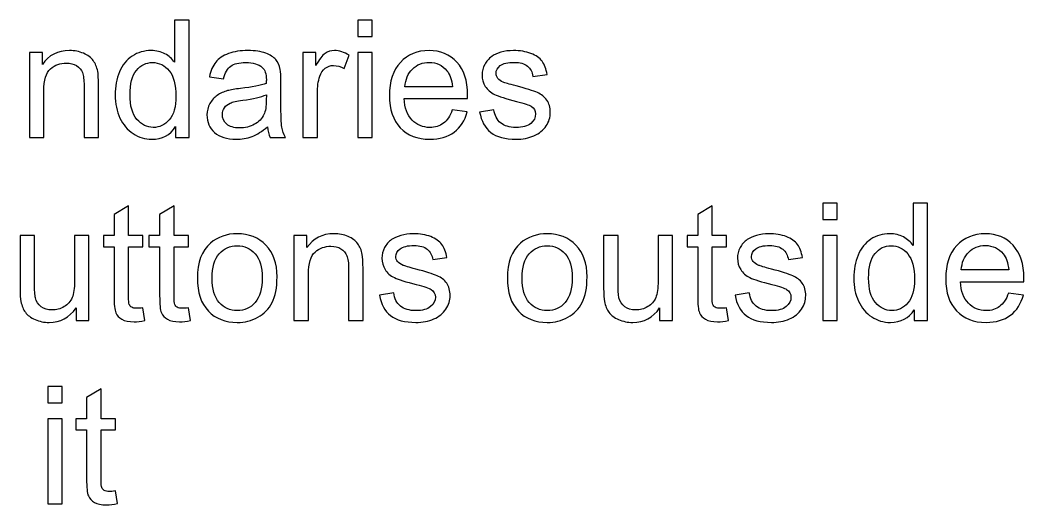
# Model space of a CAD drawing. Header units: centimetres. Extents: x 31 to 203, y -110 to 27.
# Drawn here: x 91.61 to 107.15, y -105.58 to -98.07 of the extents above; entities that cross this region are included whole.
import ezdxf

# ---------------------------------------------------------------- set-up
doc = ezdxf.new("R2010")
doc.units = ezdxf.units.CM
doc.header["$MEASUREMENT"] = 0
doc.layers.add('Layer 1', color=7, linetype='Continuous')

msp = doc.modelspace()

# ---------------------------------------------------------------- linework, layer by layer
at = {"layer": 'Layer 1', "color": 250}
for points, knots in [([(94.01592, -99.88693), (94.01592, -99.88693), (94.01592, -99.71971), (94.01592, -99.71971), (93.93252, -99.84968), (93.80976, -99.91487), (93.64762, -99.91487), (93.54263, -99.91487), (93.44611, -99.88608), (93.35848, -99.82809), (93.27043, -99.77051), (93.20227, -99.68966), (93.15359, -99.58636), (93.10533, -99.48265), (93.0812, -99.36369), (93.0812, -99.22907), (93.0812, -99.09784), (93.10321, -98.97888), (93.14682, -98.87178), (93.19084, -98.7651), (93.25646, -98.68297), (93.34409, -98.62624), (93.4313, -98.56909), (93.52951, -98.54073), (93.63746, -98.54073), (93.71705, -98.54073), (93.78774, -98.55766), (93.84955, -98.59111), (93.91136, -98.62455), (93.96173, -98.66858), (94.00068, -98.72234), (94.00068, -98.72234), (94.00068, -98.06829), (94.00068, -98.06829), (94.00068, -98.06829), (94.2242, -98.06829), (94.2242, -98.06829), (94.2242, -98.06829), (94.2242, -99.88693), (94.2242, -99.88693), (94.2242, -99.88693), (94.01592, -99.88693), (94.01592, -99.88693)], [0, 0, 0, 0, 0.07142857, 0.07142857, 0.07142857, 0.14285714, 0.14285714, 0.14285714, 0.21428571, 0.21428571, 0.21428571, 0.28571429, 0.28571429, 0.28571429, 0.35714286, 0.35714286, 0.35714286, 0.42857143, 0.42857143, 0.42857143, 0.5, 0.5, 0.5, 0.57142857, 0.57142857, 0.57142857, 0.64285714, 0.64285714, 0.64285714, 0.71428571, 0.71428571, 0.71428571, 0.78571429, 0.78571429, 0.78571429, 0.85714286, 0.85714286, 0.85714286, 0.92857143, 0.92857143, 0.92857143, 1, 1, 1, 1]), ([(96.83616, -98.32229), (96.83616, -98.32229), (96.83616, -98.06829), (96.83616, -98.06829), (96.83616, -98.06829), (97.05968, -98.06829), (97.05968, -98.06829), (97.05968, -98.06829), (97.05968, -98.32229), (97.05968, -98.32229), (97.05968, -98.32229), (96.83616, -98.32229), (96.83616, -98.32229)], [0, 0, 0, 0, 0.25, 0.25, 0.25, 0.5, 0.5, 0.5, 0.75, 0.75, 0.75, 1, 1, 1, 1]), ([(91.75236, -99.88693), (91.75236, -99.88693), (91.75236, -98.56867), (91.75236, -98.56867), (91.75236, -98.56867), (91.95302, -98.56867), (91.95302, -98.56867), (91.95302, -98.56867), (91.95302, -98.75578), (91.95302, -98.75578), (92.04954, -98.61227), (92.18924, -98.54073), (92.3717, -98.54073), (92.45128, -98.54073), (92.5241, -98.55512), (92.59056, -98.58349), (92.65702, -98.61185), (92.70698, -98.64953), (92.74, -98.69567), (92.77302, -98.74181), (92.7963, -98.79685), (92.80942, -98.86035), (92.81747, -98.90183), (92.8217, -98.97422), (92.8217, -99.07752), (92.8217, -99.07752), (92.8217, -99.88693), (92.8217, -99.88693), (92.8217, -99.88693), (92.59818, -99.88693), (92.59818, -99.88693), (92.59818, -99.88693), (92.59818, -99.08598), (92.59818, -99.08598), (92.59818, -98.99497), (92.58971, -98.92681), (92.57236, -98.88194), (92.555, -98.83706), (92.5241, -98.80108), (92.48007, -98.77399), (92.43604, -98.74732), (92.38397, -98.73377), (92.32471, -98.73377), (92.22988, -98.73377), (92.14818, -98.76383), (92.07917, -98.82436), (92.01017, -98.88448), (91.97588, -98.9992), (91.97588, -99.16769), (91.97588, -99.16769), (91.97588, -99.88693), (91.97588, -99.88693), (91.97588, -99.88693), (91.75236, -99.88693), (91.75236, -99.88693)], [0, 0, 0, 0, 0.05555556, 0.05555556, 0.05555556, 0.11111111, 0.11111111, 0.11111111, 0.16666667, 0.16666667, 0.16666667, 0.22222222, 0.22222222, 0.22222222, 0.27777778, 0.27777778, 0.27777778, 0.33333333, 0.33333333, 0.33333333, 0.38888889, 0.38888889, 0.38888889, 0.44444444, 0.44444444, 0.44444444, 0.5, 0.5, 0.5, 0.55555556, 0.55555556, 0.55555556, 0.61111111, 0.61111111, 0.61111111, 0.66666667, 0.66666667, 0.66666667, 0.72222222, 0.72222222, 0.72222222, 0.77777778, 0.77777778, 0.77777778, 0.83333333, 0.83333333, 0.83333333, 0.88888889, 0.88888889, 0.88888889, 0.94444444, 0.94444444, 0.94444444, 1, 1, 1, 1]), ([(95.43874, -99.72183), (95.35577, -99.79253), (95.27576, -99.84206), (95.19913, -99.87127), (95.12251, -99.90048), (95.04038, -99.91487), (94.95233, -99.91487), (94.80755, -99.91487), (94.69621, -99.87973), (94.61832, -99.80904), (94.54043, -99.73876), (94.50148, -99.64859), (94.50148, -99.53895), (94.50148, -99.4746), (94.5163, -99.41576), (94.54551, -99.36242), (94.57514, -99.30908), (94.61366, -99.26675), (94.66108, -99.23457), (94.70891, -99.2024), (94.76225, -99.17785), (94.82194, -99.16134), (94.86597, -99.14991), (94.93243, -99.1389), (95.02091, -99.12789), (95.20125, -99.10673), (95.3346, -99.0809), (95.41969, -99.05127), (95.42054, -99.02079), (95.42096, -99.00132), (95.42096, -98.99327), (95.42096, -98.90268), (95.39979, -98.83876), (95.35746, -98.8015), (95.30031, -98.75113), (95.21522, -98.72615), (95.10261, -98.72615), (94.9972, -98.72615), (94.91931, -98.74478), (94.86936, -98.78161), (94.81898, -98.81844), (94.78215, -98.88363), (94.75802, -98.97761), (94.75802, -98.97761), (94.53958, -98.94713), (94.53958, -98.94713), (94.55948, -98.85357), (94.59207, -98.7778), (94.63779, -98.72022), (94.68351, -98.66265), (94.74955, -98.61862), (94.83591, -98.5873), (94.92185, -98.55639), (95.02218, -98.54073), (95.13563, -98.54073), (95.24824, -98.54073), (95.3401, -98.55385), (95.4108, -98.58052), (95.48107, -98.60719), (95.53314, -98.64021), (95.56616, -98.68043), (95.59918, -98.72065), (95.62247, -98.77145), (95.63601, -98.83283), (95.64321, -98.87093), (95.64702, -98.93951), (95.64702, -99.03815), (95.64702, -99.03815), (95.64702, -99.33448), (95.64702, -99.33448), (95.64702, -99.54149), (95.65168, -99.6723), (95.66099, -99.72776), (95.66988, -99.78321), (95.68851, -99.83613), (95.7156, -99.88693), (95.7156, -99.88693), (95.48192, -99.88693), (95.48192, -99.88693), (95.45948, -99.83994), (95.44509, -99.78491), (95.43874, -99.72183)], [0, 0, 0, 0, 0.03703704, 0.03703704, 0.03703704, 0.07407407, 0.07407407, 0.07407407, 0.11111111, 0.11111111, 0.11111111, 0.14814815, 0.14814815, 0.14814815, 0.18518519, 0.18518519, 0.18518519, 0.22222222, 0.22222222, 0.22222222, 0.25925926, 0.25925926, 0.25925926, 0.2962963, 0.2962963, 0.2962963, 0.33333333, 0.33333333, 0.33333333, 0.37037037, 0.37037037, 0.37037037, 0.40740741, 0.40740741, 0.40740741, 0.44444444, 0.44444444, 0.44444444, 0.48148148, 0.48148148, 0.48148148, 0.51851852, 0.51851852, 0.51851852, 0.55555556, 0.55555556, 0.55555556, 0.59259259, 0.59259259, 0.59259259, 0.62962963, 0.62962963, 0.62962963, 0.66666667, 0.66666667, 0.66666667, 0.7037037, 0.7037037, 0.7037037, 0.74074074, 0.74074074, 0.74074074, 0.77777778, 0.77777778, 0.77777778, 0.81481481, 0.81481481, 0.81481481, 0.85185185, 0.85185185, 0.85185185, 0.88888889, 0.88888889, 0.88888889, 0.92592593, 0.92592593, 0.92592593, 0.96296296, 0.96296296, 0.96296296, 1, 1, 1, 1]), ([(95.9878, -99.88693), (95.9878, -99.88693), (95.9878, -98.56867), (95.9878, -98.56867), (95.9878, -98.56867), (96.18846, -98.56867), (96.18846, -98.56867), (96.18846, -98.56867), (96.18846, -98.7706), (96.18846, -98.7706), (96.23968, -98.67704), (96.2871, -98.61524), (96.3307, -98.5856), (96.3743, -98.55555), (96.42214, -98.54073), (96.47421, -98.54073), (96.54956, -98.54073), (96.62619, -98.56444), (96.70408, -98.61143), (96.70408, -98.61143), (96.62449, -98.81759), (96.62449, -98.81759), (96.57031, -98.78711), (96.51612, -98.77187), (96.46193, -98.77187), (96.41325, -98.77187), (96.36965, -98.78669), (96.33112, -98.8159), (96.2926, -98.84511), (96.26508, -98.88575), (96.24857, -98.93782), (96.2236, -99.01698), (96.21132, -99.10376), (96.21132, -99.19817), (96.21132, -99.19817), (96.21132, -99.88693), (96.21132, -99.88693), (96.21132, -99.88693), (95.9878, -99.88693), (95.9878, -99.88693)], [0, 0, 0, 0, 0.07692308, 0.07692308, 0.07692308, 0.15384615, 0.15384615, 0.15384615, 0.23076923, 0.23076923, 0.23076923, 0.30769231, 0.30769231, 0.30769231, 0.38461538, 0.38461538, 0.38461538, 0.46153846, 0.46153846, 0.46153846, 0.53846154, 0.53846154, 0.53846154, 0.61538462, 0.61538462, 0.61538462, 0.69230769, 0.69230769, 0.69230769, 0.76923077, 0.76923077, 0.76923077, 0.84615385, 0.84615385, 0.84615385, 0.92307692, 0.92307692, 0.92307692, 1, 1, 1, 1]), ([(98.29962, -99.46021), (98.29962, -99.46021), (98.53076, -99.49069), (98.53076, -99.49069), (98.49478, -99.62489), (98.42747, -99.72945), (98.32925, -99.80353), (98.23104, -99.87762), (98.10573, -99.91487), (97.95291, -99.91487), (97.76072, -99.91487), (97.60832, -99.8556), (97.49571, -99.73707), (97.3831, -99.61896), (97.3268, -99.45259), (97.3268, -99.23881), (97.3268, -99.01783), (97.38353, -98.84595), (97.4974, -98.72403), (97.61128, -98.60169), (97.75902, -98.54073), (97.94063, -98.54073), (98.11632, -98.54073), (98.25983, -98.60042), (98.37116, -98.72022), (98.4825, -98.84003), (98.53838, -99.00851), (98.53838, -99.22568), (98.53838, -99.23881), (98.53796, -99.2587), (98.53711, -99.28495), (98.53711, -99.28495), (97.5554, -99.28495), (97.5554, -99.28495), (97.56387, -99.42931), (97.60451, -99.54022), (97.67817, -99.61684), (97.7514, -99.69347), (97.84327, -99.73199), (97.95291, -99.73199), (98.03461, -99.73199), (98.10446, -99.7104), (98.16204, -99.66722), (98.22003, -99.62404), (98.26575, -99.55504), (98.29962, -99.46021)], [0, 0, 0, 0, 0.06666667, 0.06666667, 0.06666667, 0.13333333, 0.13333333, 0.13333333, 0.2, 0.2, 0.2, 0.26666667, 0.26666667, 0.26666667, 0.33333333, 0.33333333, 0.33333333, 0.4, 0.4, 0.4, 0.46666667, 0.46666667, 0.46666667, 0.53333333, 0.53333333, 0.53333333, 0.6, 0.6, 0.6, 0.66666667, 0.66666667, 0.66666667, 0.73333333, 0.73333333, 0.73333333, 0.8, 0.8, 0.8, 0.86666667, 0.86666667, 0.86666667, 0.93333333, 0.93333333, 0.93333333, 1, 1, 1, 1]), ([(98.72422, -99.49323), (98.72422, -99.49323), (98.9452, -99.45767), (98.9452, -99.45767), (98.95748, -99.54615), (98.99219, -99.61388), (99.04892, -99.66129), (99.10564, -99.70828), (99.18523, -99.73199), (99.28683, -99.73199), (99.3897, -99.73199), (99.4659, -99.71125), (99.51585, -99.66934), (99.56538, -99.62785), (99.59036, -99.57874), (99.59036, -99.52244), (99.59036, -99.47206), (99.56792, -99.43227), (99.52347, -99.40348), (99.49215, -99.38359), (99.41595, -99.35861), (99.29487, -99.32771), (99.13147, -99.28664), (99.01844, -99.25108), (98.95494, -99.22103), (98.89186, -99.19055), (98.84402, -99.14906), (98.81143, -99.09572), (98.77883, -99.0428), (98.76232, -98.98396), (98.76232, -98.91961), (98.76232, -98.86077), (98.77587, -98.80658), (98.80254, -98.75663), (98.82963, -98.70668), (98.86604, -98.66519), (98.91218, -98.63217), (98.94689, -98.60677), (98.99431, -98.58518), (99.054, -98.5674), (99.11411, -98.54962), (99.17803, -98.54073), (99.24661, -98.54073), (99.34991, -98.54073), (99.4405, -98.55555), (99.51839, -98.5856), (99.59671, -98.61524), (99.65428, -98.65588), (99.69154, -98.70668), (99.72837, -98.7579), (99.75419, -98.82606), (99.76816, -98.91157), (99.76816, -98.91157), (99.54972, -98.94205), (99.54972, -98.94205), (99.53998, -98.87347), (99.5112, -98.81971), (99.46378, -98.78118), (99.41637, -98.74266), (99.34948, -98.72361), (99.2627, -98.72361), (99.16068, -98.72361), (99.08744, -98.74054), (99.04384, -98.77441), (99.00023, -98.80828), (98.97822, -98.84807), (98.97822, -98.89337), (98.97822, -98.92215), (98.98711, -98.9484), (99.00531, -98.97168), (99.02352, -98.99539), (99.05188, -99.01529), (99.09083, -99.03095), (99.11326, -99.03942), (99.17846, -99.05847), (99.28768, -99.0881), (99.44516, -99.13001), (99.55522, -99.16472), (99.61788, -99.19139), (99.68053, -99.21806), (99.72964, -99.25743), (99.7652, -99.30823), (99.80118, -99.35946), (99.81896, -99.42296), (99.81896, -99.49916), (99.81896, -99.57324), (99.79737, -99.64309), (99.75377, -99.70871), (99.71016, -99.77432), (99.64751, -99.82512), (99.56581, -99.86111), (99.48368, -99.89709), (99.39097, -99.91487), (99.28768, -99.91487), (99.11665, -99.91487), (98.98584, -99.87931), (98.89609, -99.80861), (98.80635, -99.73749), (98.7492, -99.63251), (98.72422, -99.49323)], [0, 0, 0, 0, 0.03030303, 0.03030303, 0.03030303, 0.06060606, 0.06060606, 0.06060606, 0.09090909, 0.09090909, 0.09090909, 0.12121212, 0.12121212, 0.12121212, 0.15151515, 0.15151515, 0.15151515, 0.18181818, 0.18181818, 0.18181818, 0.21212121, 0.21212121, 0.21212121, 0.24242424, 0.24242424, 0.24242424, 0.27272727, 0.27272727, 0.27272727, 0.3030303, 0.3030303, 0.3030303, 0.33333333, 0.33333333, 0.33333333, 0.36363636, 0.36363636, 0.36363636, 0.39393939, 0.39393939, 0.39393939, 0.42424242, 0.42424242, 0.42424242, 0.45454545, 0.45454545, 0.45454545, 0.48484848, 0.48484848, 0.48484848, 0.51515152, 0.51515152, 0.51515152, 0.54545455, 0.54545455, 0.54545455, 0.57575758, 0.57575758, 0.57575758, 0.60606061, 0.60606061, 0.60606061, 0.63636364, 0.63636364, 0.63636364, 0.66666667, 0.66666667, 0.66666667, 0.6969697, 0.6969697, 0.6969697, 0.72727273, 0.72727273, 0.72727273, 0.75757576, 0.75757576, 0.75757576, 0.78787879, 0.78787879, 0.78787879, 0.81818182, 0.81818182, 0.81818182, 0.84848485, 0.84848485, 0.84848485, 0.87878788, 0.87878788, 0.87878788, 0.90909091, 0.90909091, 0.90909091, 0.93939394, 0.93939394, 0.93939394, 0.96969697, 0.96969697, 0.96969697, 1, 1, 1, 1]), ([(96.83616, -99.88693), (96.83616, -99.88693), (96.83616, -98.56867), (96.83616, -98.56867), (96.83616, -98.56867), (97.05968, -98.56867), (97.05968, -98.56867), (97.05968, -98.56867), (97.05968, -99.88693), (97.05968, -99.88693), (97.05968, -99.88693), (96.83616, -99.88693), (96.83616, -99.88693)], [0, 0, 0, 0, 0.25, 0.25, 0.25, 0.5, 0.5, 0.5, 0.75, 0.75, 0.75, 1, 1, 1, 1]), ([(93.3098, -99.22949), (93.3098, -99.39798), (93.34536, -99.52371), (93.4169, -99.60711), (93.48802, -99.6905), (93.57227, -99.73199), (93.66921, -99.73199), (93.767, -99.73199), (93.84997, -99.6922), (93.91855, -99.61261), (93.98671, -99.53302), (94.021, -99.41153), (94.021, -99.24812), (94.021, -99.06863), (93.98629, -98.93655), (93.91644, -98.8523), (93.84701, -98.76806), (93.76107, -98.72615), (93.65905, -98.72615), (93.55957, -98.72615), (93.47659, -98.76637), (93.40971, -98.84722), (93.34324, -98.92808), (93.3098, -99.0555), (93.3098, -99.22949)], [0, 0, 0, 0, 0.125, 0.125, 0.125, 0.25, 0.25, 0.25, 0.375, 0.375, 0.375, 0.5, 0.5, 0.5, 0.625, 0.625, 0.625, 0.75, 0.75, 0.75, 0.875, 0.875, 0.875, 1, 1, 1, 1]), ([(97.5681, -99.10207), (97.5681, -99.10207), (98.30216, -99.10207), (98.30216, -99.10207), (98.29242, -98.99116), (98.26406, -98.90818), (98.21792, -98.85273), (98.14722, -98.76679), (98.05493, -98.72361), (97.9419, -98.72361), (97.83946, -98.72361), (97.75352, -98.7579), (97.68367, -98.82648), (97.61424, -98.89506), (97.57572, -98.98692), (97.5681, -99.10207)], [0, 0, 0, 0, 0.2, 0.2, 0.2, 0.4, 0.4, 0.4, 0.6, 0.6, 0.6, 0.8, 0.8, 0.8, 1, 1, 1, 1]), ([(95.42096, -99.22653), (95.33968, -99.25955), (95.21776, -99.28749), (95.0552, -99.31035), (94.96291, -99.32347), (94.89772, -99.33829), (94.85962, -99.3548), (94.82152, -99.37131), (94.79231, -99.39544), (94.77157, -99.42677), (94.75082, -99.45852), (94.74024, -99.49365), (94.74024, -99.5326), (94.74024, -99.59144), (94.76268, -99.64097), (94.80797, -99.68034), (94.85327, -99.71971), (94.91931, -99.73961), (95.00609, -99.73961), (95.09203, -99.73961), (95.16865, -99.72098), (95.23596, -99.68331), (95.30285, -99.64605), (95.35238, -99.59483), (95.38371, -99.53006), (95.40784, -99.47968), (95.41969, -99.4056), (95.41969, -99.30781), (95.41969, -99.30781), (95.42096, -99.22653), (95.42096, -99.22653)], [0, 0, 0, 0, 0.1, 0.1, 0.1, 0.2, 0.2, 0.2, 0.3, 0.3, 0.3, 0.4, 0.4, 0.4, 0.5, 0.5, 0.5, 0.6, 0.6, 0.6, 0.7, 0.7, 0.7, 0.8, 0.8, 0.8, 0.9, 0.9, 0.9, 1, 1, 1, 1]), ([(93.51004, -102.52515), (93.51004, -102.52515), (93.54052, -102.72242), (93.54052, -102.72242), (93.47787, -102.73555), (93.42156, -102.74232), (93.37246, -102.74232), (93.2916, -102.74232), (93.22895, -102.72962), (93.18407, -102.7038), (93.13962, -102.67797), (93.1083, -102.64453), (93.09009, -102.60262), (93.07189, -102.56071), (93.063, -102.47266), (93.063, -102.33846), (93.063, -102.33846), (93.063, -101.579), (93.063, -101.579), (93.063, -101.579), (92.8979, -101.579), (92.8979, -101.579), (92.8979, -101.579), (92.8979, -101.40628), (92.8979, -101.40628), (92.8979, -101.40628), (93.063, -101.40628), (93.063, -101.40628), (93.063, -101.40628), (93.063, -101.08031), (93.063, -101.08031), (93.063, -101.08031), (93.28652, -100.94612), (93.28652, -100.94612), (93.28652, -100.94612), (93.28652, -101.40628), (93.28652, -101.40628), (93.28652, -101.40628), (93.51004, -101.40628), (93.51004, -101.40628), (93.51004, -101.40628), (93.51004, -101.579), (93.51004, -101.579), (93.51004, -101.579), (93.28652, -101.579), (93.28652, -101.579), (93.28652, -101.579), (93.28652, -102.35116), (93.28652, -102.35116), (93.28652, -102.41508), (93.29033, -102.45615), (93.29837, -102.47435), (93.30599, -102.49255), (93.31869, -102.50695), (93.33647, -102.51795), (93.35425, -102.52854), (93.37965, -102.53404), (93.41267, -102.53404), (93.43723, -102.53404), (93.46982, -102.53108), (93.51004, -102.52515)], [0, 0, 0, 0, 0.05, 0.05, 0.05, 0.1, 0.1, 0.1, 0.15, 0.15, 0.15, 0.2, 0.2, 0.2, 0.25, 0.25, 0.25, 0.3, 0.3, 0.3, 0.35, 0.35, 0.35, 0.4, 0.4, 0.4, 0.45, 0.45, 0.45, 0.5, 0.5, 0.5, 0.55, 0.55, 0.55, 0.6, 0.6, 0.6, 0.65, 0.65, 0.65, 0.7, 0.7, 0.7, 0.75, 0.75, 0.75, 0.8, 0.8, 0.8, 0.85, 0.85, 0.85, 0.9, 0.9, 0.9, 0.95, 0.95, 0.95, 1, 1, 1, 1]), ([(94.21574, -102.52515), (94.21574, -102.52515), (94.24622, -102.72242), (94.24622, -102.72242), (94.18357, -102.73555), (94.12726, -102.74232), (94.07816, -102.74232), (93.9973, -102.74232), (93.93465, -102.72962), (93.88977, -102.7038), (93.84532, -102.67797), (93.814, -102.64453), (93.79579, -102.60262), (93.77759, -102.56071), (93.7687, -102.47266), (93.7687, -102.33846), (93.7687, -102.33846), (93.7687, -101.579), (93.7687, -101.579), (93.7687, -101.579), (93.6036, -101.579), (93.6036, -101.579), (93.6036, -101.579), (93.6036, -101.40628), (93.6036, -101.40628), (93.6036, -101.40628), (93.7687, -101.40628), (93.7687, -101.40628), (93.7687, -101.40628), (93.7687, -101.08031), (93.7687, -101.08031), (93.7687, -101.08031), (93.99222, -100.94612), (93.99222, -100.94612), (93.99222, -100.94612), (93.99222, -101.40628), (93.99222, -101.40628), (93.99222, -101.40628), (94.21574, -101.40628), (94.21574, -101.40628), (94.21574, -101.40628), (94.21574, -101.579), (94.21574, -101.579), (94.21574, -101.579), (93.99222, -101.579), (93.99222, -101.579), (93.99222, -101.579), (93.99222, -102.35116), (93.99222, -102.35116), (93.99222, -102.41508), (93.99603, -102.45615), (94.00407, -102.47435), (94.01169, -102.49255), (94.02439, -102.50695), (94.04217, -102.51795), (94.05995, -102.52854), (94.08535, -102.53404), (94.11837, -102.53404), (94.14293, -102.53404), (94.17552, -102.53108), (94.21574, -102.52515)], [0, 0, 0, 0, 0.05, 0.05, 0.05, 0.1, 0.1, 0.1, 0.15, 0.15, 0.15, 0.2, 0.2, 0.2, 0.25, 0.25, 0.25, 0.3, 0.3, 0.3, 0.35, 0.35, 0.35, 0.4, 0.4, 0.4, 0.45, 0.45, 0.45, 0.5, 0.5, 0.5, 0.55, 0.55, 0.55, 0.6, 0.6, 0.6, 0.65, 0.65, 0.65, 0.7, 0.7, 0.7, 0.75, 0.75, 0.75, 0.8, 0.8, 0.8, 0.85, 0.85, 0.85, 0.9, 0.9, 0.9, 0.95, 0.95, 0.95, 1, 1, 1, 1]), ([(102.54778, -102.52515), (102.54778, -102.52515), (102.57826, -102.72242), (102.57826, -102.72242), (102.51561, -102.73555), (102.4593, -102.74232), (102.4102, -102.74232), (102.32934, -102.74232), (102.26669, -102.72962), (102.22181, -102.7038), (102.17736, -102.67797), (102.14604, -102.64453), (102.12783, -102.60262), (102.10963, -102.56071), (102.10074, -102.47266), (102.10074, -102.33846), (102.10074, -102.33846), (102.10074, -101.579), (102.10074, -101.579), (102.10074, -101.579), (101.93564, -101.579), (101.93564, -101.579), (101.93564, -101.579), (101.93564, -101.40628), (101.93564, -101.40628), (101.93564, -101.40628), (102.10074, -101.40628), (102.10074, -101.40628), (102.10074, -101.40628), (102.10074, -101.08031), (102.10074, -101.08031), (102.10074, -101.08031), (102.32426, -100.94612), (102.32426, -100.94612), (102.32426, -100.94612), (102.32426, -101.40628), (102.32426, -101.40628), (102.32426, -101.40628), (102.54778, -101.40628), (102.54778, -101.40628), (102.54778, -101.40628), (102.54778, -101.579), (102.54778, -101.579), (102.54778, -101.579), (102.32426, -101.579), (102.32426, -101.579), (102.32426, -101.579), (102.32426, -102.35116), (102.32426, -102.35116), (102.32426, -102.41508), (102.32807, -102.45615), (102.33611, -102.47435), (102.34373, -102.49255), (102.35643, -102.50695), (102.37421, -102.51795), (102.39199, -102.52854), (102.41739, -102.53404), (102.45041, -102.53404), (102.47497, -102.53404), (102.50756, -102.53108), (102.54778, -102.52515)], [0, 0, 0, 0, 0.05, 0.05, 0.05, 0.1, 0.1, 0.1, 0.15, 0.15, 0.15, 0.2, 0.2, 0.2, 0.25, 0.25, 0.25, 0.3, 0.3, 0.3, 0.35, 0.35, 0.35, 0.4, 0.4, 0.4, 0.45, 0.45, 0.45, 0.5, 0.5, 0.5, 0.55, 0.55, 0.55, 0.6, 0.6, 0.6, 0.65, 0.65, 0.65, 0.7, 0.7, 0.7, 0.75, 0.75, 0.75, 0.8, 0.8, 0.8, 0.85, 0.85, 0.85, 0.9, 0.9, 0.9, 0.95, 0.95, 0.95, 1, 1, 1, 1]), ([(104.03834, -101.1599), (104.03834, -101.1599), (104.03834, -100.9059), (104.03834, -100.9059), (104.03834, -100.9059), (104.26186, -100.9059), (104.26186, -100.9059), (104.26186, -100.9059), (104.26186, -101.1599), (104.26186, -101.1599), (104.26186, -101.1599), (104.03834, -101.1599), (104.03834, -101.1599)], [0, 0, 0, 0, 0.25, 0.25, 0.25, 0.5, 0.5, 0.5, 0.75, 0.75, 0.75, 1, 1, 1, 1]), ([(105.45354, -102.72454), (105.45354, -102.72454), (105.45354, -102.55732), (105.45354, -102.55732), (105.37014, -102.68729), (105.24738, -102.75248), (105.08524, -102.75248), (104.98025, -102.75248), (104.88373, -102.72369), (104.7961, -102.6657), (104.70805, -102.60812), (104.63989, -102.52727), (104.59121, -102.42397), (104.54295, -102.32026), (104.51882, -102.2013), (104.51882, -102.06668), (104.51882, -101.93545), (104.54083, -101.81649), (104.58444, -101.70939), (104.62846, -101.60271), (104.69408, -101.52058), (104.78171, -101.46385), (104.86892, -101.4067), (104.96713, -101.37834), (105.07508, -101.37834), (105.15467, -101.37834), (105.22536, -101.39527), (105.28717, -101.42872), (105.34898, -101.46216), (105.39935, -101.50619), (105.4383, -101.55995), (105.4383, -101.55995), (105.4383, -100.9059), (105.4383, -100.9059), (105.4383, -100.9059), (105.66182, -100.9059), (105.66182, -100.9059), (105.66182, -100.9059), (105.66182, -102.72454), (105.66182, -102.72454), (105.66182, -102.72454), (105.45354, -102.72454), (105.45354, -102.72454)], [0, 0, 0, 0, 0.07142857, 0.07142857, 0.07142857, 0.14285714, 0.14285714, 0.14285714, 0.21428571, 0.21428571, 0.21428571, 0.28571429, 0.28571429, 0.28571429, 0.35714286, 0.35714286, 0.35714286, 0.42857143, 0.42857143, 0.42857143, 0.5, 0.5, 0.5, 0.57142857, 0.57142857, 0.57142857, 0.64285714, 0.64285714, 0.64285714, 0.71428571, 0.71428571, 0.71428571, 0.78571429, 0.78571429, 0.78571429, 0.85714286, 0.85714286, 0.85714286, 0.92857143, 0.92857143, 0.92857143, 1, 1, 1, 1]), ([(92.4733, -102.72454), (92.4733, -102.72454), (92.4733, -102.52854), (92.4733, -102.52854), (92.37085, -102.67797), (92.232, -102.75248), (92.05632, -102.75248), (91.97885, -102.75248), (91.90646, -102.73766), (91.83915, -102.70803), (91.77184, -102.67797), (91.72188, -102.64072), (91.68929, -102.59585), (91.65669, -102.55055), (91.63383, -102.49552), (91.62071, -102.43032), (91.61182, -102.3863), (91.60716, -102.31687), (91.60716, -102.22204), (91.60716, -102.22204), (91.60716, -101.40628), (91.60716, -101.40628), (91.60716, -101.40628), (91.83068, -101.40628), (91.83068, -101.40628), (91.83068, -101.40628), (91.83068, -102.13568), (91.83068, -102.13568), (91.83068, -102.2521), (91.83534, -102.33084), (91.84423, -102.37106), (91.8582, -102.4299), (91.88783, -102.47562), (91.93355, -102.50906), (91.97885, -102.54251), (92.03473, -102.55944), (92.10161, -102.55944), (92.1685, -102.55944), (92.23115, -102.54251), (92.28957, -102.50822), (92.34799, -102.47393), (92.38948, -102.42694), (92.41403, -102.36809), (92.43816, -102.30925), (92.45044, -102.22331), (92.45044, -102.11113), (92.45044, -102.11113), (92.45044, -101.40628), (92.45044, -101.40628), (92.45044, -101.40628), (92.67396, -101.40628), (92.67396, -101.40628), (92.67396, -101.40628), (92.67396, -102.72454), (92.67396, -102.72454), (92.67396, -102.72454), (92.4733, -102.72454), (92.4733, -102.72454)], [0, 0, 0, 0, 0.05263158, 0.05263158, 0.05263158, 0.10526316, 0.10526316, 0.10526316, 0.15789474, 0.15789474, 0.15789474, 0.21052632, 0.21052632, 0.21052632, 0.26315789, 0.26315789, 0.26315789, 0.31578947, 0.31578947, 0.31578947, 0.36842105, 0.36842105, 0.36842105, 0.42105263, 0.42105263, 0.42105263, 0.47368421, 0.47368421, 0.47368421, 0.52631579, 0.52631579, 0.52631579, 0.57894737, 0.57894737, 0.57894737, 0.63157895, 0.63157895, 0.63157895, 0.68421053, 0.68421053, 0.68421053, 0.73684211, 0.73684211, 0.73684211, 0.78947368, 0.78947368, 0.78947368, 0.84210526, 0.84210526, 0.84210526, 0.89473684, 0.89473684, 0.89473684, 0.94736842, 0.94736842, 0.94736842, 1, 1, 1, 1]), ([(94.35248, -102.06541), (94.35248, -101.82199), (94.42021, -101.64165), (94.5561, -101.52439), (94.66913, -101.42702), (94.80756, -101.37834), (94.97055, -101.37834), (95.15131, -101.37834), (95.29948, -101.43761), (95.41462, -101.55614), (95.52935, -101.67425), (95.58692, -101.83808), (95.58692, -102.04678), (95.58692, -102.21612), (95.56152, -102.34904), (95.51072, -102.44599), (95.45992, -102.54293), (95.38584, -102.61828), (95.28847, -102.67205), (95.19153, -102.72581), (95.08527, -102.75248), (94.97055, -102.75248), (94.78597, -102.75248), (94.63696, -102.69364), (94.52308, -102.57553), (94.40921, -102.45742), (94.35248, -102.28724), (94.35248, -102.06541)], [0, 0, 0, 0, 0.11111111, 0.11111111, 0.11111111, 0.22222222, 0.22222222, 0.22222222, 0.33333333, 0.33333333, 0.33333333, 0.44444444, 0.44444444, 0.44444444, 0.55555556, 0.55555556, 0.55555556, 0.66666667, 0.66666667, 0.66666667, 0.77777778, 0.77777778, 0.77777778, 0.88888889, 0.88888889, 0.88888889, 1, 1, 1, 1]), ([(95.84896, -102.72454), (95.84896, -102.72454), (95.84896, -101.40628), (95.84896, -101.40628), (95.84896, -101.40628), (96.04962, -101.40628), (96.04962, -101.40628), (96.04962, -101.40628), (96.04962, -101.59339), (96.04962, -101.59339), (96.14614, -101.44988), (96.28584, -101.37834), (96.4683, -101.37834), (96.54788, -101.37834), (96.6207, -101.39273), (96.68716, -101.4211), (96.75362, -101.44946), (96.80358, -101.48714), (96.8366, -101.53328), (96.86962, -101.57942), (96.8929, -101.63446), (96.90602, -101.69796), (96.91407, -101.73944), (96.9183, -101.81183), (96.9183, -101.91513), (96.9183, -101.91513), (96.9183, -102.72454), (96.9183, -102.72454), (96.9183, -102.72454), (96.69478, -102.72454), (96.69478, -102.72454), (96.69478, -102.72454), (96.69478, -101.92359), (96.69478, -101.92359), (96.69478, -101.83258), (96.68631, -101.76442), (96.66896, -101.71955), (96.6516, -101.67467), (96.6207, -101.63869), (96.57667, -101.6116), (96.53264, -101.58493), (96.48057, -101.57138), (96.42131, -101.57138), (96.32648, -101.57138), (96.24478, -101.60144), (96.17577, -101.66197), (96.10677, -101.72209), (96.07248, -101.83681), (96.07248, -102.0053), (96.07248, -102.0053), (96.07248, -102.72454), (96.07248, -102.72454), (96.07248, -102.72454), (95.84896, -102.72454), (95.84896, -102.72454)], [0, 0, 0, 0, 0.05555556, 0.05555556, 0.05555556, 0.11111111, 0.11111111, 0.11111111, 0.16666667, 0.16666667, 0.16666667, 0.22222222, 0.22222222, 0.22222222, 0.27777778, 0.27777778, 0.27777778, 0.33333333, 0.33333333, 0.33333333, 0.38888889, 0.38888889, 0.38888889, 0.44444444, 0.44444444, 0.44444444, 0.5, 0.5, 0.5, 0.55555556, 0.55555556, 0.55555556, 0.61111111, 0.61111111, 0.61111111, 0.66666667, 0.66666667, 0.66666667, 0.72222222, 0.72222222, 0.72222222, 0.77777778, 0.77777778, 0.77777778, 0.83333333, 0.83333333, 0.83333333, 0.88888889, 0.88888889, 0.88888889, 0.94444444, 0.94444444, 0.94444444, 1, 1, 1, 1]), ([(97.17272, -102.33084), (97.17272, -102.33084), (97.3937, -102.29528), (97.3937, -102.29528), (97.40598, -102.38376), (97.44069, -102.45149), (97.49742, -102.4989), (97.55414, -102.54589), (97.63373, -102.5696), (97.73533, -102.5696), (97.8382, -102.5696), (97.9144, -102.54886), (97.96435, -102.50695), (98.01388, -102.46546), (98.03886, -102.41635), (98.03886, -102.36005), (98.03886, -102.30967), (98.01642, -102.26988), (97.97197, -102.24109), (97.94065, -102.2212), (97.86445, -102.19622), (97.74337, -102.16532), (97.57997, -102.12425), (97.46694, -102.08869), (97.40344, -102.05864), (97.34036, -102.02816), (97.29252, -101.98667), (97.25993, -101.93333), (97.22733, -101.88041), (97.21082, -101.82157), (97.21082, -101.75722), (97.21082, -101.69838), (97.22437, -101.64419), (97.25104, -101.59424), (97.27813, -101.54429), (97.31454, -101.5028), (97.36068, -101.46978), (97.39539, -101.44438), (97.44281, -101.42279), (97.5025, -101.40501), (97.56261, -101.38723), (97.62653, -101.37834), (97.69511, -101.37834), (97.79841, -101.37834), (97.889, -101.39316), (97.96689, -101.42321), (98.04521, -101.45285), (98.10278, -101.49349), (98.14004, -101.54429), (98.17687, -101.59551), (98.20269, -101.66367), (98.21666, -101.74918), (98.21666, -101.74918), (97.99822, -101.77966), (97.99822, -101.77966), (97.98848, -101.71108), (97.9597, -101.65732), (97.91228, -101.61879), (97.86487, -101.58027), (97.79798, -101.56122), (97.7112, -101.56122), (97.60918, -101.56122), (97.53594, -101.57815), (97.49234, -101.61202), (97.44873, -101.64589), (97.42672, -101.68568), (97.42672, -101.73098), (97.42672, -101.75976), (97.43561, -101.78601), (97.45381, -101.80929), (97.47202, -101.833), (97.50038, -101.8529), (97.53933, -101.86856), (97.56176, -101.87703), (97.62696, -101.89608), (97.73618, -101.92571), (97.89366, -101.96762), (98.00372, -102.00233), (98.06638, -102.029), (98.12903, -102.05567), (98.17814, -102.09504), (98.2137, -102.14584), (98.24968, -102.19707), (98.26746, -102.26057), (98.26746, -102.33677), (98.26746, -102.41085), (98.24587, -102.4807), (98.20227, -102.54632), (98.15866, -102.61193), (98.09601, -102.66273), (98.01431, -102.69872), (97.93218, -102.7347), (97.83947, -102.75248), (97.73618, -102.75248), (97.56515, -102.75248), (97.43434, -102.71692), (97.34459, -102.64622), (97.25485, -102.5751), (97.1977, -102.47012), (97.17272, -102.33084)], [0, 0, 0, 0, 0.03030303, 0.03030303, 0.03030303, 0.06060606, 0.06060606, 0.06060606, 0.09090909, 0.09090909, 0.09090909, 0.12121212, 0.12121212, 0.12121212, 0.15151515, 0.15151515, 0.15151515, 0.18181818, 0.18181818, 0.18181818, 0.21212121, 0.21212121, 0.21212121, 0.24242424, 0.24242424, 0.24242424, 0.27272727, 0.27272727, 0.27272727, 0.3030303, 0.3030303, 0.3030303, 0.33333333, 0.33333333, 0.33333333, 0.36363636, 0.36363636, 0.36363636, 0.39393939, 0.39393939, 0.39393939, 0.42424242, 0.42424242, 0.42424242, 0.45454545, 0.45454545, 0.45454545, 0.48484848, 0.48484848, 0.48484848, 0.51515152, 0.51515152, 0.51515152, 0.54545455, 0.54545455, 0.54545455, 0.57575758, 0.57575758, 0.57575758, 0.60606061, 0.60606061, 0.60606061, 0.63636364, 0.63636364, 0.63636364, 0.66666667, 0.66666667, 0.66666667, 0.6969697, 0.6969697, 0.6969697, 0.72727273, 0.72727273, 0.72727273, 0.75757576, 0.75757576, 0.75757576, 0.78787879, 0.78787879, 0.78787879, 0.81818182, 0.81818182, 0.81818182, 0.84848485, 0.84848485, 0.84848485, 0.87878788, 0.87878788, 0.87878788, 0.90909091, 0.90909091, 0.90909091, 0.93939394, 0.93939394, 0.93939394, 0.96969697, 0.96969697, 0.96969697, 1, 1, 1, 1]), ([(99.1535, -102.06541), (99.1535, -101.82199), (99.22123, -101.64165), (99.35712, -101.52439), (99.47015, -101.42702), (99.60858, -101.37834), (99.77157, -101.37834), (99.95233, -101.37834), (100.1005, -101.43761), (100.21564, -101.55614), (100.33037, -101.67425), (100.38794, -101.83808), (100.38794, -102.04678), (100.38794, -102.21612), (100.36254, -102.34904), (100.31174, -102.44599), (100.26094, -102.54293), (100.18686, -102.61828), (100.08949, -102.67205), (99.99255, -102.72581), (99.88629, -102.75248), (99.77157, -102.75248), (99.58699, -102.75248), (99.43798, -102.69364), (99.3241, -102.57553), (99.21023, -102.45742), (99.1535, -102.28724), (99.1535, -102.06541)], [0, 0, 0, 0, 0.11111111, 0.11111111, 0.11111111, 0.22222222, 0.22222222, 0.22222222, 0.33333333, 0.33333333, 0.33333333, 0.44444444, 0.44444444, 0.44444444, 0.55555556, 0.55555556, 0.55555556, 0.66666667, 0.66666667, 0.66666667, 0.77777778, 0.77777778, 0.77777778, 0.88888889, 0.88888889, 0.88888889, 1, 1, 1, 1]), ([(101.51104, -102.72454), (101.51104, -102.72454), (101.51104, -102.52854), (101.51104, -102.52854), (101.40859, -102.67797), (101.26974, -102.75248), (101.09406, -102.75248), (101.01659, -102.75248), (100.9442, -102.73766), (100.87689, -102.70803), (100.80958, -102.67797), (100.75962, -102.64072), (100.72703, -102.59585), (100.69443, -102.55055), (100.67157, -102.49552), (100.65845, -102.43032), (100.64956, -102.3863), (100.6449, -102.31687), (100.6449, -102.22204), (100.6449, -102.22204), (100.6449, -101.40628), (100.6449, -101.40628), (100.6449, -101.40628), (100.86842, -101.40628), (100.86842, -101.40628), (100.86842, -101.40628), (100.86842, -102.13568), (100.86842, -102.13568), (100.86842, -102.2521), (100.87308, -102.33084), (100.88197, -102.37106), (100.89594, -102.4299), (100.92557, -102.47562), (100.97129, -102.50906), (101.01659, -102.54251), (101.07247, -102.55944), (101.13935, -102.55944), (101.20624, -102.55944), (101.26889, -102.54251), (101.32731, -102.50822), (101.38573, -102.47393), (101.42722, -102.42694), (101.45177, -102.36809), (101.4759, -102.30925), (101.48818, -102.22331), (101.48818, -102.11113), (101.48818, -102.11113), (101.48818, -101.40628), (101.48818, -101.40628), (101.48818, -101.40628), (101.7117, -101.40628), (101.7117, -101.40628), (101.7117, -101.40628), (101.7117, -102.72454), (101.7117, -102.72454), (101.7117, -102.72454), (101.51104, -102.72454), (101.51104, -102.72454)], [0, 0, 0, 0, 0.05263158, 0.05263158, 0.05263158, 0.10526316, 0.10526316, 0.10526316, 0.15789474, 0.15789474, 0.15789474, 0.21052632, 0.21052632, 0.21052632, 0.26315789, 0.26315789, 0.26315789, 0.31578947, 0.31578947, 0.31578947, 0.36842105, 0.36842105, 0.36842105, 0.42105263, 0.42105263, 0.42105263, 0.47368421, 0.47368421, 0.47368421, 0.52631579, 0.52631579, 0.52631579, 0.57894737, 0.57894737, 0.57894737, 0.63157895, 0.63157895, 0.63157895, 0.68421053, 0.68421053, 0.68421053, 0.73684211, 0.73684211, 0.73684211, 0.78947368, 0.78947368, 0.78947368, 0.84210526, 0.84210526, 0.84210526, 0.89473684, 0.89473684, 0.89473684, 0.94736842, 0.94736842, 0.94736842, 1, 1, 1, 1]), ([(102.67944, -102.33084), (102.67944, -102.33084), (102.90042, -102.29528), (102.90042, -102.29528), (102.9127, -102.38376), (102.94741, -102.45149), (103.00414, -102.4989), (103.06086, -102.54589), (103.14045, -102.5696), (103.24205, -102.5696), (103.34492, -102.5696), (103.42112, -102.54886), (103.47107, -102.50695), (103.5206, -102.46546), (103.54558, -102.41635), (103.54558, -102.36005), (103.54558, -102.30967), (103.52314, -102.26988), (103.47869, -102.24109), (103.44737, -102.2212), (103.37117, -102.19622), (103.25009, -102.16532), (103.08669, -102.12425), (102.97366, -102.08869), (102.91016, -102.05864), (102.84708, -102.02816), (102.79924, -101.98667), (102.76665, -101.93333), (102.73405, -101.88041), (102.71754, -101.82157), (102.71754, -101.75722), (102.71754, -101.69838), (102.73109, -101.64419), (102.75776, -101.59424), (102.78485, -101.54429), (102.82126, -101.5028), (102.8674, -101.46978), (102.90211, -101.44438), (102.94953, -101.42279), (103.00922, -101.40501), (103.06933, -101.38723), (103.13325, -101.37834), (103.20183, -101.37834), (103.30513, -101.37834), (103.39572, -101.39316), (103.47361, -101.42321), (103.55193, -101.45285), (103.6095, -101.49349), (103.64676, -101.54429), (103.68359, -101.59551), (103.70941, -101.66367), (103.72338, -101.74918), (103.72338, -101.74918), (103.50494, -101.77966), (103.50494, -101.77966), (103.4952, -101.71108), (103.46642, -101.65732), (103.419, -101.61879), (103.37159, -101.58027), (103.3047, -101.56122), (103.21792, -101.56122), (103.1159, -101.56122), (103.04266, -101.57815), (102.99906, -101.61202), (102.95545, -101.64589), (102.93344, -101.68568), (102.93344, -101.73098), (102.93344, -101.75976), (102.94233, -101.78601), (102.96053, -101.80929), (102.97874, -101.833), (103.0071, -101.8529), (103.04605, -101.86856), (103.06848, -101.87703), (103.13368, -101.89608), (103.2429, -101.92571), (103.40038, -101.96762), (103.51044, -102.00233), (103.5731, -102.029), (103.63575, -102.05567), (103.68486, -102.09504), (103.72042, -102.14584), (103.7564, -102.19707), (103.77418, -102.26057), (103.77418, -102.33677), (103.77418, -102.41085), (103.75259, -102.4807), (103.70899, -102.54632), (103.66538, -102.61193), (103.60273, -102.66273), (103.52103, -102.69872), (103.4389, -102.7347), (103.34619, -102.75248), (103.2429, -102.75248), (103.07187, -102.75248), (102.94106, -102.71692), (102.85131, -102.64622), (102.76157, -102.5751), (102.70442, -102.47012), (102.67944, -102.33084)], [0, 0, 0, 0, 0.03030303, 0.03030303, 0.03030303, 0.06060606, 0.06060606, 0.06060606, 0.09090909, 0.09090909, 0.09090909, 0.12121212, 0.12121212, 0.12121212, 0.15151515, 0.15151515, 0.15151515, 0.18181818, 0.18181818, 0.18181818, 0.21212121, 0.21212121, 0.21212121, 0.24242424, 0.24242424, 0.24242424, 0.27272727, 0.27272727, 0.27272727, 0.3030303, 0.3030303, 0.3030303, 0.33333333, 0.33333333, 0.33333333, 0.36363636, 0.36363636, 0.36363636, 0.39393939, 0.39393939, 0.39393939, 0.42424242, 0.42424242, 0.42424242, 0.45454545, 0.45454545, 0.45454545, 0.48484848, 0.48484848, 0.48484848, 0.51515152, 0.51515152, 0.51515152, 0.54545455, 0.54545455, 0.54545455, 0.57575758, 0.57575758, 0.57575758, 0.60606061, 0.60606061, 0.60606061, 0.63636364, 0.63636364, 0.63636364, 0.66666667, 0.66666667, 0.66666667, 0.6969697, 0.6969697, 0.6969697, 0.72727273, 0.72727273, 0.72727273, 0.75757576, 0.75757576, 0.75757576, 0.78787879, 0.78787879, 0.78787879, 0.81818182, 0.81818182, 0.81818182, 0.84848485, 0.84848485, 0.84848485, 0.87878788, 0.87878788, 0.87878788, 0.90909091, 0.90909091, 0.90909091, 0.93939394, 0.93939394, 0.93939394, 0.96969697, 0.96969697, 0.96969697, 1, 1, 1, 1]), ([(104.03834, -102.72454), (104.03834, -102.72454), (104.03834, -101.40628), (104.03834, -101.40628), (104.03834, -101.40628), (104.26186, -101.40628), (104.26186, -101.40628), (104.26186, -101.40628), (104.26186, -102.72454), (104.26186, -102.72454), (104.26186, -102.72454), (104.03834, -102.72454), (104.03834, -102.72454)], [0, 0, 0, 0, 0.25, 0.25, 0.25, 0.5, 0.5, 0.5, 0.75, 0.75, 0.75, 1, 1, 1, 1]), ([(106.91446, -102.29782), (106.91446, -102.29782), (107.1456, -102.3283), (107.1456, -102.3283), (107.10962, -102.4625), (107.04231, -102.56706), (106.94409, -102.64114), (106.84588, -102.71523), (106.72057, -102.75248), (106.56775, -102.75248), (106.37556, -102.75248), (106.22316, -102.69321), (106.11055, -102.57468), (105.99794, -102.45657), (105.94164, -102.2902), (105.94164, -102.07642), (105.94164, -101.85544), (105.99837, -101.68356), (106.11224, -101.56164), (106.22612, -101.4393), (106.37386, -101.37834), (106.55547, -101.37834), (106.73116, -101.37834), (106.87467, -101.43803), (106.986, -101.55783), (107.09734, -101.67764), (107.15322, -101.84612), (107.15322, -102.06329), (107.15322, -102.07642), (107.1528, -102.09631), (107.15195, -102.12256), (107.15195, -102.12256), (106.17024, -102.12256), (106.17024, -102.12256), (106.17871, -102.26692), (106.21935, -102.37783), (106.29301, -102.45445), (106.36624, -102.53108), (106.45811, -102.5696), (106.56775, -102.5696), (106.64945, -102.5696), (106.7193, -102.54801), (106.77688, -102.50483), (106.83487, -102.46165), (106.88059, -102.39265), (106.91446, -102.29782)], [0, 0, 0, 0, 0.06666667, 0.06666667, 0.06666667, 0.13333333, 0.13333333, 0.13333333, 0.2, 0.2, 0.2, 0.26666667, 0.26666667, 0.26666667, 0.33333333, 0.33333333, 0.33333333, 0.4, 0.4, 0.4, 0.46666667, 0.46666667, 0.46666667, 0.53333333, 0.53333333, 0.53333333, 0.6, 0.6, 0.6, 0.66666667, 0.66666667, 0.66666667, 0.73333333, 0.73333333, 0.73333333, 0.8, 0.8, 0.8, 0.86666667, 0.86666667, 0.86666667, 0.93333333, 0.93333333, 0.93333333, 1, 1, 1, 1]), ([(94.58108, -102.06583), (94.58108, -102.23432), (94.61791, -102.36047), (94.69157, -102.44387), (94.76565, -102.52769), (94.85836, -102.5696), (94.97055, -102.5696), (95.08146, -102.5696), (95.17375, -102.52769), (95.24783, -102.44345), (95.32149, -102.3592), (95.35832, -102.23093), (95.35832, -102.05864), (95.35832, -101.89608), (95.32107, -101.77289), (95.24698, -101.68949), (95.1729, -101.60567), (95.08061, -101.56376), (94.97055, -101.56376), (94.85836, -101.56376), (94.76565, -101.60525), (94.69157, -101.68864), (94.61791, -101.77204), (94.58108, -101.89777), (94.58108, -102.06583)], [0, 0, 0, 0, 0.125, 0.125, 0.125, 0.25, 0.25, 0.25, 0.375, 0.375, 0.375, 0.5, 0.5, 0.5, 0.625, 0.625, 0.625, 0.75, 0.75, 0.75, 0.875, 0.875, 0.875, 1, 1, 1, 1]), ([(99.3821, -102.06583), (99.3821, -102.23432), (99.41893, -102.36047), (99.49259, -102.44387), (99.56667, -102.52769), (99.65938, -102.5696), (99.77157, -102.5696), (99.88248, -102.5696), (99.97477, -102.52769), (100.04885, -102.44345), (100.12251, -102.3592), (100.15934, -102.23093), (100.15934, -102.05864), (100.15934, -101.89608), (100.12209, -101.77289), (100.048, -101.68949), (99.97392, -101.60567), (99.88163, -101.56376), (99.77157, -101.56376), (99.65938, -101.56376), (99.56667, -101.60525), (99.49259, -101.68864), (99.41893, -101.77204), (99.3821, -101.89777), (99.3821, -102.06583)], [0, 0, 0, 0, 0.125, 0.125, 0.125, 0.25, 0.25, 0.25, 0.375, 0.375, 0.375, 0.5, 0.5, 0.5, 0.625, 0.625, 0.625, 0.75, 0.75, 0.75, 0.875, 0.875, 0.875, 1, 1, 1, 1]), ([(104.74742, -102.0671), (104.74742, -102.23559), (104.78298, -102.36132), (104.85452, -102.44472), (104.92564, -102.52811), (105.00989, -102.5696), (105.10683, -102.5696), (105.20462, -102.5696), (105.28759, -102.52981), (105.35617, -102.45022), (105.42433, -102.37063), (105.45862, -102.24914), (105.45862, -102.08573), (105.45862, -101.90624), (105.42391, -101.77416), (105.35406, -101.68991), (105.28463, -101.60567), (105.19869, -101.56376), (105.09667, -101.56376), (104.99719, -101.56376), (104.91421, -101.60398), (104.84733, -101.68483), (104.78086, -101.76569), (104.74742, -101.89311), (104.74742, -102.0671)], [0, 0, 0, 0, 0.125, 0.125, 0.125, 0.25, 0.25, 0.25, 0.375, 0.375, 0.375, 0.5, 0.5, 0.5, 0.625, 0.625, 0.625, 0.75, 0.75, 0.75, 0.875, 0.875, 0.875, 1, 1, 1, 1]), ([(106.18294, -101.93968), (106.18294, -101.93968), (106.917, -101.93968), (106.917, -101.93968), (106.90726, -101.82877), (106.8789, -101.74579), (106.83276, -101.69034), (106.76206, -101.6044), (106.66977, -101.56122), (106.55674, -101.56122), (106.4543, -101.56122), (106.36836, -101.59551), (106.29851, -101.66409), (106.22908, -101.73267), (106.19056, -101.82453), (106.18294, -101.93968)], [0, 0, 0, 0, 0.2, 0.2, 0.2, 0.4, 0.4, 0.4, 0.6, 0.6, 0.6, 0.8, 0.8, 0.8, 1, 1, 1, 1]), ([(92.03514, -103.99751), (92.03514, -103.99751), (92.03514, -103.74351), (92.03514, -103.74351), (92.03514, -103.74351), (92.25866, -103.74351), (92.25866, -103.74351), (92.25866, -103.74351), (92.25866, -103.99751), (92.25866, -103.99751), (92.25866, -103.99751), (92.03514, -103.99751), (92.03514, -103.99751)], [0, 0, 0, 0, 0.25, 0.25, 0.25, 0.5, 0.5, 0.5, 0.75, 0.75, 0.75, 1, 1, 1, 1]), ([(93.08458, -105.36276), (93.08458, -105.36276), (93.11506, -105.56003), (93.11506, -105.56003), (93.05241, -105.57316), (92.9961, -105.57993), (92.947, -105.57993), (92.86614, -105.57993), (92.80349, -105.56723), (92.75861, -105.54141), (92.71416, -105.51558), (92.68284, -105.48214), (92.66463, -105.44023), (92.64643, -105.39832), (92.63754, -105.31027), (92.63754, -105.17607), (92.63754, -105.17607), (92.63754, -104.41661), (92.63754, -104.41661), (92.63754, -104.41661), (92.47244, -104.41661), (92.47244, -104.41661), (92.47244, -104.41661), (92.47244, -104.24389), (92.47244, -104.24389), (92.47244, -104.24389), (92.63754, -104.24389), (92.63754, -104.24389), (92.63754, -104.24389), (92.63754, -103.91792), (92.63754, -103.91792), (92.63754, -103.91792), (92.86106, -103.78373), (92.86106, -103.78373), (92.86106, -103.78373), (92.86106, -104.24389), (92.86106, -104.24389), (92.86106, -104.24389), (93.08458, -104.24389), (93.08458, -104.24389), (93.08458, -104.24389), (93.08458, -104.41661), (93.08458, -104.41661), (93.08458, -104.41661), (92.86106, -104.41661), (92.86106, -104.41661), (92.86106, -104.41661), (92.86106, -105.18877), (92.86106, -105.18877), (92.86106, -105.25269), (92.86487, -105.29376), (92.87291, -105.31196), (92.88053, -105.33016), (92.89323, -105.34456), (92.91101, -105.35556), (92.92879, -105.36615), (92.95419, -105.37165), (92.98721, -105.37165), (93.01177, -105.37165), (93.04436, -105.36869), (93.08458, -105.36276)], [0, 0, 0, 0, 0.05, 0.05, 0.05, 0.1, 0.1, 0.1, 0.15, 0.15, 0.15, 0.2, 0.2, 0.2, 0.25, 0.25, 0.25, 0.3, 0.3, 0.3, 0.35, 0.35, 0.35, 0.4, 0.4, 0.4, 0.45, 0.45, 0.45, 0.5, 0.5, 0.5, 0.55, 0.55, 0.55, 0.6, 0.6, 0.6, 0.65, 0.65, 0.65, 0.7, 0.7, 0.7, 0.75, 0.75, 0.75, 0.8, 0.8, 0.8, 0.85, 0.85, 0.85, 0.9, 0.9, 0.9, 0.95, 0.95, 0.95, 1, 1, 1, 1]), ([(92.03514, -105.56215), (92.03514, -105.56215), (92.03514, -104.24389), (92.03514, -104.24389), (92.03514, -104.24389), (92.25866, -104.24389), (92.25866, -104.24389), (92.25866, -104.24389), (92.25866, -105.56215), (92.25866, -105.56215), (92.25866, -105.56215), (92.03514, -105.56215), (92.03514, -105.56215)], [0, 0, 0, 0, 0.25, 0.25, 0.25, 0.5, 0.5, 0.5, 0.75, 0.75, 0.75, 1, 1, 1, 1])]:
    msp.add_open_spline(points, degree=3, knots=knots, dxfattribs=at)

doc.saveas('drawing.dxf')
